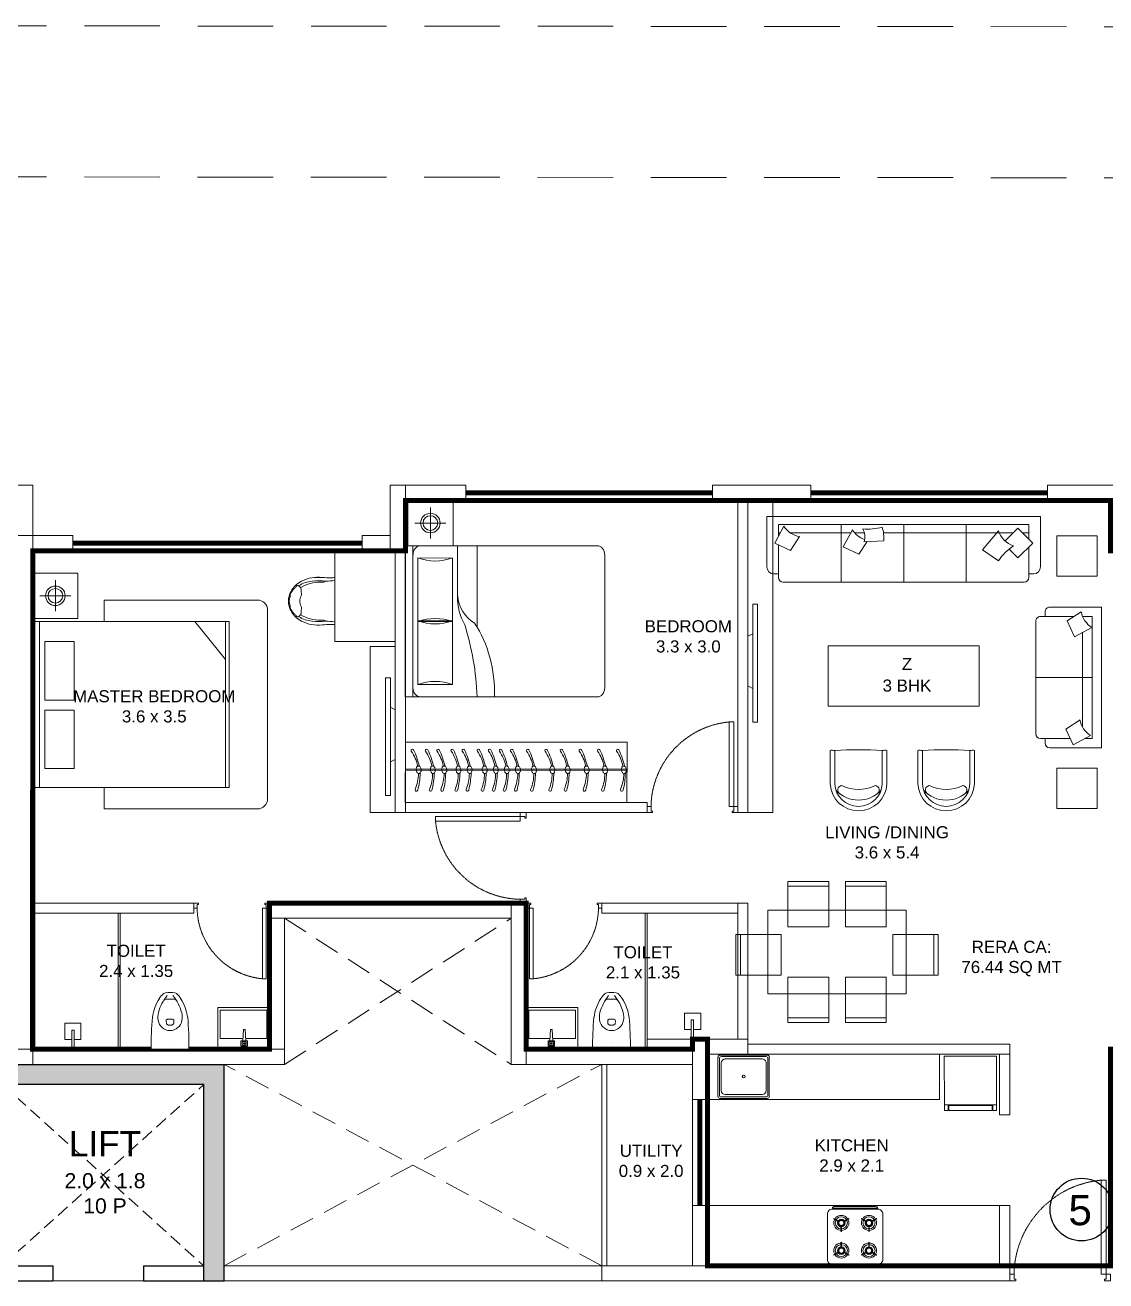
# Model space of a CAD drawing. Header units: inches. Extents: x 27644242 to 29761523, y -859349 to 216979.
# Drawn here: x 29074390 to 29085120, y -713043 to -700573 of the extents above; entities that cross this region are included whole.
import ezdxf

# ---------------------------------------------------------------- set-up
doc = ezdxf.new("R2010")
doc.units = ezdxf.units.IN
doc.header["$MEASUREMENT"] = 0
doc.set_wipeout_variables(frame=1)
for name, pattern in [('01-Xref Col Podium Lvl-1$0$HIDDEN', [0.375, 0.25, -0.125]), ('DASHED', [0.75, 0.5, -0.25]), ('DASHED2', [0.375, 0.25, -0.125]), ('HIDDEN', [0.375, 0.25, -0.125])]:
    doc.linetypes.add(name, pattern=pattern)
doc.layers.get('Defpoints').update_dxf_attribs({"color": 8})
for name, color, linetype, lineweight in [('AHC-A-COLUMN', 210, 'Continuous', 30), ('AHC-A-DUCT', 14, 'HIDDEN', 5), ('Columns', 1, 'Continuous', 25), ('DOOR', 4, 'Continuous', 0), ('ELEVATION', 40, 'Continuous', 13), ('FURN', 250, 'Continuous', 0), ('RVA Site Boundary', 17, 'Continuous', 15), ('WALL', 7, 'Continuous', 20), ('WINDOW', 162, 'Continuous', 13)]:
    doc.layers.add(name, color=color, linetype=linetype, lineweight=lineweight)
doc.layers.add('text', color=7, linetype='Continuous')
doc.styles.add('AMITS', font='arial.ttf')

# ---------------------------------------------------------------- blocks, each defined once
blk = doc.blocks.new('A$C4D4B4B8A')
at = {"layer": 'WALL', "ltscale": 500}
blk.add_lwpolyline([(9900, 7900), (9750, 7900), (9750, 2150), (9900, 2150)], close=True, dxfattribs=at)
blk = doc.blocks.new('FFFF')
at = {"layer": 'Columns', "ltscale": 500, "transparency": 33554610}
h = blk.add_hatch(color=256, dxfattribs=at)
h.dxf.hatch_style = 1
h.paths.add_polyline_path([(27448525, -46438), (27450525, -46438), (27450525, -48238), (27450525, -48388), (27450725, -48388), (27450725, -46238), (27446125, -46238), (27446125, -48388), (27446325, -48388), (27446325, -48238), (27446325, -46438), (27448325, -46438), (27448325, -48238), (27448325, -48388), (27448525, -48388), (27448525, -48238), (27448520, -48238), (27448525, -48232)])
at = {"color": 8, "ltscale": 500}
for p, q in [((27446325, -46438), (27448325, -48238)), ((27448325, -46438), (27446325, -48238)), ((27448520, -48238), (27450525, -46438)), ((27448525, -46438), (27450525, -48238))]:
    blk.add_line(p, q, dxfattribs=at)
at = {"layer": 'AHC-A-COLUMN', "ltscale": 500}
for p, q in [((27446125, -48388), (27446125, -46238)), ((27446125, -46238), (27450725, -46238)), ((27450725, -48388), (27450725, -46238)), ((27446325, -46438), (27448325, -46438)), ((27446325, -48388), (27446325, -46438)), ((27448325, -48388), (27448325, -46438)), ((27450525, -46438), (27448525, -46438)), ((27448525, -48388), (27448525, -46438)), ((27450525, -48388), (27450525, -46438)), ((27446325, -48238), (27446875, -48238)), ((27446875, -48238), (27446875, -48388)), ((27447775, -48238), (27447775, -48388)), ((27447775, -48238), (27448325, -48238)), ((27448520, -48238), (27449025, -48238)), ((27449025, -48238), (27449025, -48388)), ((27449925, -48238), (27449925, -48388)), ((27449925, -48238), (27450525, -48238)), ((27446125, -48388), (27446875, -48388)), ((27447775, -48388), (27449025, -48388)), ((27449925, -48388), (27450725, -48388))]:
    blk.add_line(p, q, dxfattribs=at)
at = {"layer": 'FURN', "ltscale": 500}
blk.add_line((27446875, -48388), (27449925, -48388), dxfattribs=at)
at = {"layer": 'text', "ltscale": 100, "char_height": 300, "width": 1823.98, "attachment_point": 1, "style": 'AMITS'}
for insert in [(27446404, -46901), (27448631, -46901)]:
    blk.add_mtext('\\pxqc;{\\H0.833333x;LIFT\\P\\H0.6x;2.0 x 1.8\\P10 P}', dxfattribs=dict(at, insert=insert))
blk = doc.blocks.new('A$C3D5F2F58')
at = {"color": 0, "linetype": 'ByBlock'}
blk.add_wipeout([(188, 0), (-188, 0), (-185, -125), (-183, -194), (-179, -263), (-176, -302), (-170, -349), (-151, -415), (-144, -433), (-131, -459), (-112, -495), (-106, -504), (-86, -530), (-72, -545), (-64, -553), (-56, -558), (-41, -562), (-23, -564), (3, -565), (30, -563), (47, -561), (56, -558), (74, -543), (101, -511), (135, -451), (158, -392), (171, -340), (179, -260), (185, -136), (187, -46)], dxfattribs=at)
for p, q in [((-188, 0), (188, 0)), ((0, -63), (0, -63)), ((-38, -282), (-36, -255)), ((-24, -298), (24, -298)), ((36, -255), (38, -282)), ((-43, -497), (43, -497))]:
    blk.add_line(p, q, dxfattribs=at)
at = {"color": 0, "linetype": 'ByBlock', "extrusion": (0, 0, -1)}
for centre, major_axis, ratio, start_param, end_param in [((3903, 5), (4088, 164), 0.940247, 3.100232, 3.182953), ((-3903, 5), (-4088, 164), 0.940247, 3.100232, 3.182953), ((0, -305), (84.4, 84.4), 1, 4.07333, 6.922251), ((-27, -256), (6.03, 6.03), 1, 4.01894, 4.852375), ((0, -292), (-38.2, 38.2), 1, 0.139988, 1.430816), ((27, -256), (6.03, 6.03), 1, -0.139979, 0.693472), ((276, -258), (321, 321), 1, 3.353441, 3.79389), ((87, -319), (147, 147), 1, 3.705861, 4.079165), ((326, -246), (-323, 323), 1, 4.816657, 5.23508), ((-24, -284), (10, 10), 1, 2.356198, 4.018929), ((24, -284), (-10, 10), 1, 2.264265, 3.926995), ((-326, -246), (-323, 323), 1, 2.618909, 3.037332), ((-276, -258), (-321, 321), 1, 2.489302, 2.929752), ((-87, -319), (-147, 147), 1, 2.204028, 2.577331), ((-43, -474), (16.1, 16.1), 1, 2.356198, 3.387836), ((43, -474), (16.1, 16.1), 1, 1.324559, 2.356198), ((119, -350), (193, 193), 1, 3.092098, 3.328462), ((-41, -527), (24.1, 24.1), 1, 2.528301, 3.092099), ((0, -292), (-193, 193), 1, 3.75489, 4.099099), ((41, -527), (24.1, 24.1), 1, 1.620298, 2.184095), ((-119, -350), (193, 193), 1, 1.383935, 1.620298)]:
    blk.add_ellipse(centre, major_axis=major_axis, ratio=ratio, start_param=start_param, end_param=end_param, dxfattribs=at)
blk = doc.blocks.new('A$C3E645E75')
at = {"extrusion": (0, 0, -1), "zscale": -0.9999999999999998, "rotation": 179.9999999999989}
blk.add_blockref('A$C3D5F2F58', (0, 0), dxfattribs=at)
blk = doc.blocks.new('A$C700F438C')
at = {"layer": 'FURN', "color": 8, "extrusion": (-6.65399e-08, 5.27913e-08, 1)}
for p, q in [((0.073, 1.5, 0), (1.83, 1.5, 0)), ((1.98, 1.5, 0), (1.53, 1.5, 0)), ((1.98, 1.5, 0), (1.53, 1.5, 0)), ((1.98, 1.5, 0), (1.53, 1.5, 0)), ((1.904, 1.5, 0), (1.904, 0, 0)), ((0, 0.091, 0), (0, 1.409, 0)), ((1.855, 1.378, 0), (1.512, 1.378, 0)), ((1.512, 1.378, 0), (1.512, 0.747, 0)), ((1.855, 0.747, 0), (1.855, 1.378, 0)), ((1.267, 0.799, 0), (1.267, 0, 0)), ((1.512, 0.122, 0), (1.512, 0.754, 0)), ((1.512, 0.754, 0), (1.855, 0.754, 0)), ((1.855, 0.754, 0), (1.855, 0.122, 0)), ((1.512, 0.747, 0), (1.855, 0.747, 0)), ((1.463, 0.503, 0), (1.463, 0, 0)), ((1.83, 0, 0), (0.074, 0, 0)), ((1.855, 0.122, 0), (1.512, 0.122, 0)), ((1.904, 0, 0), (1.98, 0, 0))]:
    blk.add_line(p, q, dxfattribs=at)
at = {"layer": 'FURN', "linetype": 'Continuous', "lineweight": 0, "extrusion": (-6.65399e-08, 5.27913e-08, 1)}
blk.add_line((1.83, 0, 0), (1.917, 0, 0), dxfattribs=at)
at = {"layer": 'FURN', "color": 8, "extrusion": (6.65399e-08, -5.27913e-08, -1)}
for centre, major_axis, ratio, start_param, end_param in [((0.073, 1.409, 0), (0, -0.0914, 0), 0.803207, 1.570796, 3.141593), ((1.959, 1.454, 0), (0, -1.077, 0), 0.803207, 0.880587, 1.613256), ((3.067, 1.603, 0), (0, -2.243, 0), 0.803207, 1.197175, 1.525138), ((1.83, 1.409, 0), (0, -0.0914, 0), 0.803207, 3.141593, 4.712389), ((1.683, 2.11, 0), (0, -0.762, 0), 0.803207, -0.283794, 0.283794), ((0.669, 0.085, 0), (-0.705, -0.615, 0), 0.604617, 2.952061, 3.536756), ((-0.032, 0.19, 0), (-1.467, -0.494, 0), 0.581007, 3.019706, 3.343381), ((1.684, 0.015, 0), (0, -0.762, 0), 0.803207, 2.857799, 3.425387), ((0.074, 0.091, 0), (0, -0.0914, 0), 0.803207, 0, 1.570796), ((1.83, 0.092, 0), (0, -0.0914, 0), 0.803207, -1.570796, 0)]:
    blk.add_ellipse(centre, major_axis=major_axis, ratio=ratio, start_param=start_param, end_param=end_param, dxfattribs=at)
at = {"layer": 'FURN', "color": 8, "extrusion": (-6.65399e-08, 5.27913e-08, 1)}
for centre, start_param, end_param in [((1.683, 1.485, 0), -0.283794, 0.283794), ((1.684, -0.61, 0), 2.857799, 3.425387)]:
    blk.add_ellipse(centre, major_axis=(0, -0.762, 0), ratio=0.803207, start_param=start_param, end_param=end_param, dxfattribs=at)
blk = doc.blocks.new('BEDROOM')
at = {"layer": 'FURN', "linetype": 'Continuous', "extrusion": (-5.00305e-08, -8.66553e-08, 1)}
for p, q in [((1066, 501, 0), (1066, 193, 0)), ((912, 347, 0), (1220, 347, 0))]:
    blk.add_line(p, q, dxfattribs=at)
at = {"layer": 'FURN', "ltscale": 500}
blk.add_line((1315, 122, 0), (1315, -1378, 0), dxfattribs=at)
at = {"layer": 'FURN', "ltscale": 0.05, "extrusion": (-5.00305e-08, -8.66553e-08, 1), "elevation": 0}
blk.add_lwpolyline([(1291, 122), (841, 122), (841, 572), (1291, 572)], close=True, dxfattribs=at)
at = {"layer": 'FURN', "linetype": 'Continuous', "extrusion": (-5.00305e-08, -8.66553e-08, 1)}
for radius in [97, 72.8]:
    blk.add_circle((1066, 347, 0), radius, dxfattribs=at)
at = {"layer": 'FURN', "extrusion": (-3.01072e-07, 1.30707e-07, 1), "xscale": -1000.000000000015, "yscale": 1000.000000000015, "zscale": 1000.000000000007, "rotation": 180.0236273616612}
blk.add_blockref('A$C700F438C', (-665, 121, 0), dxfattribs=at)
blk = doc.blocks.new('hob')
at = {"layer": 'FURN', "extrusion": (2e-16, 7.34249e-08, 1)}
for p, q in [((-747640, 890447), (-747613, 890399)), ((-747636, 890449), (-747608, 890402)), ((-747280, 890449), (-747308, 890402)), ((-747276, 890447), (-747303, 890399)), ((-747640, 890302), (-747613, 890350)), ((-747636, 890300), (-747608, 890347)), ((-747510, 890377), (-747566, 890377)), ((-747510, 890372), (-747566, 890372)), ((-747405, 890377), (-747350, 890377)), ((-747405, 890372), (-747350, 890372)), ((-747280, 890300), (-747308, 890347)), ((-747276, 890302), (-747303, 890350)), ((-747640, 890172), (-747613, 890124)), ((-747640, 890027), (-747613, 890075)), ((-747636, 890174), (-747608, 890127)), ((-747636, 890025), (-747608, 890072)), ((-747510, 890102), (-747566, 890102)), ((-747510, 890097), (-747566, 890097)), ((-747405, 890102), (-747350, 890102)), ((-747405, 890097), (-747350, 890097)), ((-747280, 890174), (-747308, 890127)), ((-747280, 890025), (-747308, 890072)), ((-747276, 890172), (-747303, 890124)), ((-747276, 890027), (-747303, 890075))]:
    blk.add_line(p, q, dxfattribs=at)
at = {"layer": 'FURN', "extrusion": (2e-16, 7.34249e-08, 1), "elevation": 0}
for points in [[(-747233, 889962), (-747683, 889962, -0.414214), (-747733, 890012), (-747733, 890462, -0.414214), (-747683, 890512), (-747233, 890512, -0.414214), (-747183, 890462), (-747183, 890012, -0.414214)], [(-747173, 890462, -0.414214), (-747158, 890447), (-747158, 890027, -0.414214), (-747173, 890012), (-747173, 890027)]]:
    blk.add_lwpolyline(points, format="xyb", close=True, dxfattribs=at)
at = {"layer": 'FURN', "extrusion": (2e-16, 7.34249e-08, 1), "const_width": 20, "elevation": 0}
for points in [[(-747625, 890375, 1), (-747565, 890375, 1)], [(-747290, 890375, 1), (-747350, 890375, 1)], [(-747625, 890100, -1), (-747565, 890100, -1)], [(-747290, 890100, 1), (-747350, 890100, 1)]]:
    blk.add_lwpolyline(points, format="xyb", close=True, dxfattribs=at)
at = {"layer": 'FURN', "extrusion": (2e-16, 7.34249e-08, 1)}
for centre, radius in [((-747595, 890375, 0), 75), ((-747595, 890375, 0), 60), ((-747320, 890375, 0), 75), ((-747320, 890375, 0), 60), ((-747595, 890375, 0), 37.5), ((-747320, 890375, 0), 37.5), ((-747595, 890100, 0), 75), ((-747595, 890100, 0), 60), ((-747595, 890100, 0), 37.5), ((-747320, 890100, 0), 75), ((-747320, 890100, 0), 60), ((-747320, 890100, 0), 37.5)]:
    blk.add_circle(centre, radius, dxfattribs=at)
for centre, start, end in [((-747595, 890375, 0), 118.3146, 121.6854), ((-747320, 890375, 0), 58.3146, 61.6854), ((-747320, 890375, 0), 58.3146, 61.6854), ((-747595, 890375, 0), 358.3146, 1.6854), ((-747320, 890375, 0), 178.3146, 181.6854), ((-747595, 890375, 0), 238.3146, 241.6854), ((-747320, 890375, 0), 298.3146, 301.6854), ((-747595, 890100, 0), 118.3146, 121.6854), ((-747595, 890100, 0), 358.3146, 1.6854), ((-747320, 890100, 0), 178.3146, 181.6854), ((-747320, 890100, 0), 58.3146, 61.6854), ((-747320, 890100, 0), 58.3146, 61.6854), ((-747595, 890100, 0), 238.3146, 241.6854), ((-747320, 890100, 0), 298.3146, 301.6854)]:
    blk.add_arc(centre, 85, start, end, dxfattribs=at)
blk = doc.blocks.new('DOOR_750')
at = {"layer": 'DOOR'}
for points in [[(-70, 50), (-32.5, 50), (-32.5, 750), (-70, 750)], [(-750, 50), (-717.5, 50), (-717.5, 12.5), (-705, 12.5), (-705, 0), (-750, 0)], [(0, 50), (-32.5, 50), (-32.5, 12.5), (-45, 12.5), (-45, 0), (0, 0)]]:
    blk.add_lwpolyline(points, close=True, dxfattribs=at)
at = {"layer": 'DOOR', "linetype": 'DASHED', "ltscale": 10}
blk.add_arc((-2.4, 38), 715.2, 95.4221, 179.04025, dxfattribs=at)
blk = doc.blocks.new('A$C3C731254-flat-1')
at = {"layer": 'FURN'}
for p, q in [((-77430, -2820), (-77431, -2802)), ((-77430, -2802), (-77318, -2797)), ((-77430, -2820), (-77318, -2825))]:
    blk.add_line(p, q, dxfattribs=at)
for points in [[(-77233, -3061), (-77648, -3061), (-77648, -2547), (-77233, -2547)], [(-77263, -2843), (-77263, -2778), (-77318, -2778), (-77318, -2843)], [(-77275, -2831), (-77275, -2791), (-77306, -2791), (-77306, -2831)], [(-77287, -2819), (-77287, -2803), (-77293, -2803), (-77293, -2819)]]:
    blk.add_lwpolyline(points, close=True, dxfattribs=at)
blk.add_lwpolyline([(-77339, -2824), (-77339, -3036), (-77623, -3036), (-77623, -2572), (-77339, -2572), (-77339, -2798)], dxfattribs=at)
blk = doc.blocks.new('A$C3A956F37-flat-1')
at = {"layer": 'FURN'}
blk.add_line((-168, 90), (0, 90), dxfattribs=at)
for points in [[(-97, 67), (-97, 0), (-259, 0), (-259, 161), (-97, 161), (-97, 90)], [(0, 67), (-191, 67), (-191, 90), (-168, 90)]]:
    blk.add_lwpolyline(points, dxfattribs=at)
blk = doc.blocks.new('KITCHEN')
at = {"layer": 'FURN'}
for p, q in [((-135610, 231799, 0), (-135610, 232190, 0)), ((-135120, 232209, 0), (-135591, 232209, 0)), ((-135134, 232195, 0), (-135577, 232195, 0)), ((-135100, 231799, 0), (-135100, 232190, 0)), ((-135596, 231813, 0), (-135596, 232176, 0)), ((-135578, 231857, 0), (-135578, 232132, 0)), ((-135172, 232171, 0), (-135539, 232171, 0)), ((-135133, 232132, 0), (-135133, 231857, 0)), ((-135115, 231813, 0), (-135115, 232176, 0)), ((-135172, 231818, 0), (-135539, 231818, 0)), ((-135120, 231779, 0), (-135591, 231779, 0)), ((-135134, 231794, 0), (-135577, 231794, 0))]:
    blk.add_line(p, q, dxfattribs=at)
blk.add_circle((-135356, 231997, 0), 14.6, dxfattribs=at)
for centre, radius, start, end in [((-135591, 232190, 0), 19.4, 89.9999, 179.9999), ((-135577, 232176, 0), 19.4, 89.9999, 179.9999), ((-135134, 232176, 0), 19.4, 359.9999, 89.9999), ((-135120, 232190, 0), 19.4, 359.9999, 89.9999), ((-135539, 232132, 0), 38.9, 89.9999, 179.9999), ((-135172, 232132, 0), 38.9, 359.9999, 89.9999), ((-135577, 231813, 0), 19.4, 180.0001, 270.0001), ((-135539, 231857, 0), 38.9, 179.9999, 269.9999), ((-135172, 231857, 0), 38.9, 269.9999, 359.9999), ((-135134, 231813, 0), 19.4, 270.0001, 0.0001), ((-135591, 231799, 0), 19.4, 180.0001, 270.0001), ((-135120, 231799, 0), 19.4, 270.0001, 0.0001)]:
    blk.add_arc(centre, radius, start, end, dxfattribs=at)
blk = doc.blocks.new('edddew234')
at = {"layer": 'FURN', "linetype": 'Continuous', "extrusion": (5.00305e-08, 8.66553e-08, 1)}
for p, q in [((1391, 2058, 0), (1391, 1750, 0)), ((1545, 1904, 0), (1237, 1904, 0))]:
    blk.add_line(p, q, dxfattribs=at)
at = {"layer": 'FURN', "ltscale": 0.05, "extrusion": (5.00305e-08, 8.66553e-08, 1)}
for p, q in [((1616, 1650, 0), (-334, 1650, 0)), ((-334, 1650, 0), (-334, 0, 0)), ((6, 1650, 0), (-299, 1271, 0)), ((-299, 1650, 0), (-299, 0, 0)), ((1547, 1650, 0), (1547, 0, 0)), ((1616, 1650, 0), (1616, 0, 0)), ((1616, 0, 0), (-334, 0, 0))]:
    blk.add_line(p, q, dxfattribs=at)
blk.add_lwpolyline([(1166, 1679), (1616, 1679), (1616, 2129), (1166, 2129)], close=True, dxfattribs=at)
at = {"layer": 'FURN', "linetype": 'Continuous', "extrusion": (5.00305e-08, 8.66553e-08, 1)}
for points in [[(1494, 1449), (1203, 1449), (1203, 869), (1494, 869)], [(1494, 190), (1203, 190), (1203, 769), (1494, 769)]]:
    blk.add_lwpolyline(points, close=True, dxfattribs=at)
for radius in [97, 72.8]:
    blk.add_circle((1391, 1904), radius, dxfattribs=at)
blk = doc.blocks.new('TVVVV')
at = {"layer": 'FURN', "ltscale": 1000, "elevation": 0}
blk.add_lwpolyline([(-130, 740), (-82, 740), (-82, -429), (-130, -429)], close=True, dxfattribs=at)
for points in [[(-130, 447), (-179, 422)], [(-130, -96), (-179, -71)]]:
    blk.add_lwpolyline(points, dxfattribs=at)
blk = doc.blocks.new('CHAIR3A')
at = {"linetype": 'ByBlock'}
blk.add_line((-52, -301), (-52, 301), dxfattribs=at)
for points in [[(-52, 301, -0.003941), (-52, 301, 0.024434), (-3, 299, 0.045583), (106, 303, -0.150789), (371, 255, -0.143435), (506, 126, -0.142303), (537, 0, -2.98005)], [(-52, 267, 0.057605), (62, 255, -0.038875), (238, 255, -0.121281), (406, 199, -1.697813)], [(-52, 267, 0.057605), (62, 255, -0.038875), (238, 255, -0.121281), (406, 199, -1.697813)], [(68, 254, 0.173618), (87, 244, 0.0594), (126, 241, -0.149572), (381, 173, 1.755029)], [(68, 254, 0.173618), (87, 244, 0.0594), (126, 241, -0.149572), (381, 173, 1.755029)], [(529, 0, 0.08954), (521, 43, -0.106296), (517, 70, 0.127969), (512, 95, 0.046207), (480, 147, 0.087077), (465, 161, -0.116175), (440, 187, 0.417123), (406, 196, 0.303615), (375, 132, -0.099252), (373, 96, 0.17219), (376, 68, -0.081748), (395, 0, 1.609398)], [(529, 0, 0.08954), (521, 43, -0.106296), (517, 70, 0.127969), (512, 95, 0.046207), (480, 147, 0.087077), (465, 161, -0.116175), (440, 187, 0.417123), (406, 196, 0.303615), (375, 132, -0.099252), (373, 96, 0.17219), (376, 68, -0.081748), (395, 0, 1.609398)], [(-52, -301, 0.003941), (-52, -300, -0.024434), (-3, -299, -0.045583), (106, -303, 0.150789), (371, -255, 0.143435), (506, -126, 0.142303), (537, 0, 2.98005)], [(529, 0, -0.08954), (521, -43, 0.106296), (517, -70, -0.127969), (512, -95, -0.046207), (480, -147, -0.087077), (465, -161, 0.116175), (440, -187, -0.417123), (406, -196, -0.303615), (375, -132, 0.099252), (373, -96, -0.17219), (376, -68, 0.081748), (395, 0, -1.609398)], [(529, 0, -0.08954), (521, -43, 0.106296), (517, -70, -0.127969), (512, -95, -0.046207), (480, -147, -0.087077), (465, -161, 0.116175), (440, -187, -0.417123), (406, -196, -0.303615), (375, -132, 0.099252), (373, -96, -0.17219), (376, -68, 0.081748), (395, 0, -1.609398)], [(-52, -267, -0.057605), (62, -255, 0.038875), (238, -255, 0.121281), (406, -199, 1.697813)], [(-52, -267, -0.057605), (62, -255, 0.038875), (238, -255, 0.121281), (406, -199, 1.697813)], [(68, -254, -0.173618), (87, -244, -0.0594), (126, -241, 0.149572), (381, -173, -1.755029)], [(68, -254, -0.173618), (87, -244, -0.0594), (126, -241, 0.149572), (381, -173, -1.755029)]]:
    blk.add_lwpolyline(points, format="xyb", dxfattribs=at)
blk = doc.blocks.new('09CH600A')
at = {"linetype": 'ByBlock'}
blk.add_wipeout([(-275, 0), (275, 0), (274, -35), (277, -145), (278, -240), (261, -323), (234, -387), (193, -448), (142, -494), (109, -515), (34, -539), (-15, -540), (-54, -535), (-102, -518), (-170, -471), (-211, -424), (-233, -388), (-250, -350), (-273, -270), (-279, -219), (-278, -158), (-273, -96), (-273, -53), (-274, -23), (-275, -1)], dxfattribs=at)
at = {"linetype": 'ByBlock', "xscale": 0.9151414309484192, "yscale": 0.9151414309484192, "zscale": 0.9151414309484192, "rotation": 270.0696394041314}
blk.add_blockref('CHAIR3A', (0, -48), dxfattribs=at)
blk = doc.blocks.new('rffffff')
at = {"layer": 'FURN'}
for p, q in [((146, 519, 0), (-2054, 519, 0)), ((-2054, 519, 0), (-2053, -81, 0)), ((146, 519, 0), (147, -81, 0)), ((146, 251, 0), (-2054, 250, 0)), ((146, 239, 0), (-2054, 238, 0)), ((147, -81, 0), (-2053, -81, 0))]:
    blk.add_line(p, q, dxfattribs=at)
at = {"layer": 'FURN', "extrusion": (9.36485e-09, 6.40542e-09, 1)}
for points in [[(-2028, 206, 0.144333), (-2019, 208, 0.107177), (-2009, 216, 0.077818), (-2003, 227, 0.065016), (-1999, 242, 0.065016), (-2000, 257, 0.077818), (-2004, 269, 0.107177), (-2011, 279, 0.144333), (-2020, 282, 0.144333), (-2029, 280, 0.107177), (-2038, 273, 0.077818), (-2044, 262, 0.065016), (-2048, 247, 0.065016), (-2047, 231, 0.077818), (-2044, 219, 0.107177), (-2036, 210, 0.144333)], [(-1840, 206, 0.144333), (-1831, 208, 0.107177), (-1821, 216, 0.077818), (-1815, 227, 0.065016), (-1811, 242, 0.065016), (-1812, 257, 0.077818), (-1816, 269, 0.107177), (-1823, 279, 0.144333), (-1832, 282, 0.144333), (-1841, 280, 0.107177), (-1850, 273, 0.077818), (-1856, 262, 0.065016), (-1860, 247, 0.065016), (-1859, 231, 0.077818), (-1856, 219, 0.107177), (-1848, 210, 0.144333)], [(-1657, 207, 0.144333), (-1648, 208, 0.107177), (-1639, 216, 0.077818), (-1633, 227, 0.065016), (-1629, 242, 0.065016), (-1630, 257, 0.077818), (-1633, 269, 0.107177), (-1641, 279, 0.144333), (-1649, 282, 0.144333), (-1658, 280, 0.107177), (-1668, 273, 0.077818), (-1674, 262, 0.065016), (-1678, 247, 0.065016), (-1677, 232, 0.077818), (-1673, 219, 0.107177), (-1666, 210, 0.144333)], [(-1469, 207, 0.144333), (-1460, 208, 0.107177), (-1451, 216, 0.077818), (-1444, 227, 0.065016), (-1441, 242, 0.065016), (-1441, 257, 0.077818), (-1445, 269, 0.107177), (-1453, 279, 0.144333), (-1461, 282, 0.144333), (-1470, 281, 0.107177), (-1480, 273, 0.077818), (-1486, 262, 0.065016), (-1489, 247, 0.065016), (-1489, 232, 0.077818), (-1485, 219, 0.107177), (-1477, 210, 0.144333)], [(-1317, 207, 0.144333), (-1308, 208, 0.107177), (-1298, 216, 0.077818), (-1292, 227, 0.065016), (-1289, 242, 0.065016), (-1289, 257, 0.077818), (-1293, 269, 0.107177), (-1301, 279, 0.144333), (-1309, 282, 0.144333), (-1318, 281, 0.107177), (-1327, 273, 0.077818), (-1334, 262, 0.065016), (-1337, 247, 0.065016), (-1337, 232, 0.077818), (-1333, 219, 0.107177), (-1325, 210, 0.144333)], [(-1135, 207, 0.144333), (-1126, 208, 0.107177), (-1116, 216, 0.077818), (-1110, 227, 0.065016), (-1106, 242, 0.065016), (-1107, 257, 0.077818), (-1111, 270, 0.107177), (-1118, 279, 0.144333), (-1127, 282, 0.144333), (-1136, 281, 0.107177), (-1145, 273, 0.077818), (-1151, 262, 0.065016), (-1155, 247, 0.065016), (-1154, 232, 0.077818), (-1151, 220, 0.107177), (-1143, 210, 0.144333)], [(-975, 207, 0.144333), (-966, 208, 0.107177), (-957, 216, 0.077818), (-951, 227, 0.065016), (-947, 242, 0.065016), (-947, 257, 0.077818), (-951, 270, 0.107177), (-959, 279, 0.144333), (-967, 282, 0.144333), (-976, 281, 0.107177), (-986, 273, 0.077818), (-992, 262, 0.065016), (-996, 247, 0.065016), (-995, 232, 0.077818), (-991, 220, 0.107177), (-984, 210, 0.144333)], [(-865, 207, 0.144333), (-856, 209, 0.107177), (-846, 216, 0.077818), (-840, 227, 0.065016), (-836, 242, 0.065016), (-837, 257, 0.077818), (-841, 270, 0.107177), (-848, 279, 0.144333), (-857, 283, 0.144333), (-866, 281, 0.107177), (-875, 273, 0.077818), (-881, 262, 0.065016), (-885, 247, 0.065016), (-885, 232, 0.077818), (-881, 220, 0.107177), (-873, 210, 0.144333)], [(-756, 207, 0.144333), (-747, 209, 0.107177), (-738, 216, 0.077818), (-731, 227, 0.065016), (-728, 242, 0.065016), (-728, 258, 0.077818), (-732, 270, 0.107177), (-740, 279, 0.144333), (-748, 283, 0.144333), (-757, 281, 0.107177), (-766, 273, 0.077818), (-773, 262, 0.065016), (-776, 247, 0.065016), (-776, 232, 0.077818), (-772, 220, 0.107177), (-764, 210, 0.144333)], [(-645, 207, 0.144333), (-636, 209, 0.107177), (-627, 216, 0.077818), (-621, 227, 0.065016), (-617, 242, 0.065016), (-617, 258, 0.077818), (-621, 270, 0.107177), (-629, 279, 0.144333), (-637, 283, 0.144333), (-646, 281, 0.107177), (-656, 273, 0.077818), (-662, 262, 0.065016), (-666, 247, 0.065016), (-665, 232, 0.077818), (-661, 220, 0.107177), (-654, 210, 0.144333)], [(-495, 207, 0.144333), (-486, 209, 0.107177), (-477, 216, 0.077818), (-471, 227, 0.065016), (-467, 242, 0.065016), (-468, 258, 0.077818), (-471, 270, 0.107177), (-479, 279, 0.144333), (-488, 283, 0.144333), (-496, 281, 0.107177), (-506, 273, 0.077818), (-512, 262, 0.065016), (-516, 247, 0.065016), (-515, 232, 0.077818), (-511, 220, 0.107177), (-504, 210, 0.144333)], [(-385, 207, 0.144333), (-376, 209, 0.107177), (-366, 216, 0.077818), (-360, 227, 0.065016), (-357, 242, 0.065016), (-357, 258, 0.077818), (-361, 270, 0.107177), (-369, 279, 0.144333), (-377, 283, 0.144333), (-386, 281, 0.107177), (-395, 273, 0.077818), (-402, 262, 0.065016), (-405, 247, 0.065016), (-405, 232, 0.077818), (-401, 220, 0.107177), (-393, 210, 0.144333)], [(-244, 207, 0.144333), (-235, 209, 0.107177), (-226, 216, 0.077818), (-219, 227, 0.065016), (-216, 242, 0.065016), (-216, 258, 0.077818), (-220, 270, 0.107177), (-228, 279, 0.144333), (-236, 283, 0.144333), (-245, 281, 0.107177), (-254, 273, 0.077818), (-261, 262, 0.065016), (-264, 247, 0.065016), (-264, 232, 0.077818), (-260, 220, 0.107177), (-252, 210, 0.144333)], [(-130, 207, 0.144333), (-121, 209, 0.107177), (-112, 216, 0.077818), (-106, 227, 0.065016), (-102, 242, 0.065016), (-102, 258, 0.077818), (-106, 270, 0.107177), (-114, 279, 0.144333), (-122, 283, 0.144333), (-131, 281, 0.107177), (-141, 273, 0.077818), (-147, 262, 0.065016), (-151, 247, 0.065016), (-150, 232, 0.077818), (-146, 220, 0.107177), (-139, 210, 0.144333)], [(11, 207, 0.144333), (20, 209, 0.107177), (29, 216, 0.077818), (35, 227, 0.065016), (39, 242, 0.065016), (38, 258, 0.077818), (35, 270, 0.107177), (27, 279, 0.144333), (18, 283, 0.144333), (10, 281, 0.107177), (0, 273, 0.077818), (-6, 262, 0.065016), (-10, 247, 0.065016), (-9, 232, 0.077818), (-5, 220, 0.107177), (2, 210, 0.144333)]]:
    blk.add_lwpolyline(points, format="xyb", close=True, dxfattribs=at)
for points in [[(-2038, 211, 0.057952), (-2015, 41, 1.08017), (-1990, 49, -0.102886), (-2022, 207, -0.821198)], [(-1850, 212, 0.057952), (-1827, 41, 1.08017), (-1802, 49, -0.102886), (-1834, 207, -0.821198)], [(-1668, 212, 0.057952), (-1644, 41, 1.08017), (-1619, 50, -0.102886), (-1651, 207, -0.821198)], [(-1479, 212, 0.057952), (-1456, 41, 1.08017), (-1431, 50, -0.102886), (-1463, 207, -0.821198)], [(-1327, 212, 0.057952), (-1304, 41, 1.08017), (-1279, 50, -0.102886), (-1311, 207, -0.821198)], [(-1145, 212, 0.057952), (-1122, 41, 1.08017), (-1097, 50, -0.102886), (-1129, 207, -0.821198)], [(-985, 212, 0.057952), (-962, 41, 1.08017), (-937, 50, -0.102886), (-969, 207, -0.821198)], [(-875, 212, 0.057952), (-852, 41, 1.08017), (-827, 50, -0.102886), (-859, 207, -0.821198)], [(-766, 212, 0.057952), (-743, 41, 1.08017), (-718, 50, -0.102886), (-750, 207, -0.821198)], [(-656, 212, 0.057952), (-632, 41, 1.08017), (-607, 50, -0.102886), (-639, 207, -0.821198)], [(-506, 212, 0.057952), (-482, 41, 1.08017), (-457, 50, -0.102886), (-489, 207, -0.821198)], [(-395, 212, 0.057952), (-372, 41, 1.08017), (-347, 50, -0.102886), (-379, 207, -0.821198)], [(-254, 212, 0.057952), (-231, 41, 1.08017), (-206, 50, -0.102886), (-238, 207, -0.821198)], [(-141, 212, 0.057952), (-117, 41, 1.08017), (-92, 50, -0.102886), (-124, 207, -0.821198)], [(0, 212, 0.057952), (24, 41, 1.08017), (49, 50, -0.102886), (17, 207, -0.821198)]]:
    blk.add_lwpolyline(points, format="xyb", dxfattribs=at)
for centre, radius, start, end in [((-1304, 113, 0), 745, 153.8497, 167.1166), ((-1627, 202, 0), 395, 145.0214, 168.5184), ((-1962, 436, 0), 13.2, 325.0212, 153.8495), ((-1116, 113, 0), 745, 153.8497, 167.1166), ((-1439, 202, 0), 395, 145.0214, 168.5184), ((-1774, 436, 0), 13.2, 325.0212, 153.8495), ((-934, 113, 0), 745, 153.8497, 167.1166), ((-1257, 202, 0), 395, 145.0214, 168.5184), ((-1591, 436, 0), 13.2, 325.0212, 153.8495), ((-746, 113, 0), 745, 153.8497, 167.1166), ((-1069, 202, 0), 395, 145.0214, 168.5184), ((-1403, 436, 0), 13.2, 325.0212, 153.8495), ((-594, 113, 0), 745, 153.8497, 167.1166), ((-917, 202, 0), 395, 145.0214, 168.5184), ((-1251, 436, 0), 13.2, 325.0212, 153.8495), ((-411, 113, 0), 745, 153.8497, 167.1166), ((-734, 202, 0), 395, 145.0214, 168.5184), ((-1069, 436, 0), 13.2, 325.0212, 153.8495), ((-252, 113, 0), 745, 153.8497, 167.1166), ((-575, 202, 0), 395, 145.0214, 168.5184), ((-909, 436, 0), 13.2, 325.0212, 153.8495), ((-141, 113, 0), 745, 153.8497, 167.1166), ((-464, 202, 0), 395, 145.0214, 168.5184), ((-799, 436, 0), 13.2, 325.0212, 153.8495), ((-33, 113, 0), 745, 153.8497, 167.1166), ((-356, 202, 0), 395, 145.0214, 168.5184), ((-690, 436, 0), 13.2, 325.0212, 153.8495), ((78, 113, 0), 745, 153.8497, 167.1166), ((-245, 202, 0), 395, 145.0214, 168.5184), ((-579, 436, 0), 13.2, 325.0212, 153.8495), ((228, 113, 0), 745, 153.8497, 167.1166), ((-95, 202, 0), 395, 145.0214, 168.5184), ((-429, 436, 0), 13.2, 325.0212, 153.8495), ((338, 113, 0), 745, 153.8497, 167.1166), ((15, 202, 0), 395, 145.0214, 168.5184), ((-319, 436, 0), 13.2, 325.0212, 153.8495), ((479, 113, 0), 745, 153.8497, 167.1166), ((156, 202, 0), 395, 145.0214, 168.5184), ((-178, 436, 0), 13.2, 325.0212, 153.8495), ((593, 113, 0), 745, 153.8497, 167.1166), ((270, 202, 0), 395, 145.0214, 168.5184), ((-64, 436, 0), 13.2, 325.0212, 153.8495), ((734, 113, 0), 745, 153.8497, 167.1166), ((411, 202, 0), 395, 145.0214, 168.5184), ((77, 436, 0), 13.2, 325.0212, 153.8495)]:
    blk.add_arc(centre, radius, start, end, dxfattribs=at)
blk = doc.blocks.new('FRDG')
at = {"layer": 'FURN', "color": 8, "lineweight": 0, "extrusion": (3.3432e-08, -6.87431e-09, 1), "elevation": 0}
for points in [[(9345.998, -728.492), (9346.508, -728.492), (9346.508, -727.946), (9345.998, -727.946)], [(9346.508, -727.946), (9346.566, -727.946), (9346.566, -727.986), (9346.508, -727.986)], [(9346.514, -727.992), (9346.566, -727.992), (9346.566, -728.444), (9346.514, -728.444)], [(9346.508, -728.452), (9346.566, -728.452), (9346.566, -728.492), (9346.508, -728.492)]]:
    blk.add_lwpolyline(points, close=True, dxfattribs=at)
blk = doc.blocks.new('DINING TBALE')
at = {"layer": 'FURN'}
for p, q in [((552, 1665, 0), (552, 1710, 0)), ((552, 1710, 0), (957, 1710, 0)), ((552, 1665, 0), (552, 1710, 0)), ((957, 1665, 0), (552, 1665, 0)), ((552, 1665, 0), (552, 1260, 0)), ((957, 1665, 0), (552, 1665, 0)), ((957, 1710, 0), (957, 1665, 0)), ((957, 1260, 0), (957, 1665, 0)), ((1123, 1710, 0), (1123, 1665, 0)), ((1528, 1710, 0), (1123, 1710, 0)), ((1123, 1260, 0), (1123, 1665, 0)), ((1123, 1665, 0), (1528, 1665, 0)), ((1123, 1665, 0), (1528, 1665, 0)), ((1528, 1665, 0), (1528, 1710, 0)), ((1528, 1665, 0), (1528, 1710, 0)), ((1528, 1665, 0), (1528, 1260, 0)), ((1726, 1426, 0), (354, 1426, 0)), ((354, 1426, 0), (354, 594, 0)), ((1726, 1426, 0), (1726, 594, 0)), ((552, 1260, 0), (957, 1260, 0)), ((1528, 1260, 0), (1123, 1260, 0)), ((35, 1184, 0), (80, 1184, 0)), ((35, 779, 0), (35, 1184, 0)), ((485, 1184, 0), (80, 1184, 0)), ((80, 1184, 0), (80, 779, 0)), ((80, 1184, 0), (80, 779, 0)), ((485, 779, 0), (485, 1184, 0)), ((1595, 1184, 0), (2000, 1184, 0)), ((1595, 779, 0), (1595, 1184, 0)), ((2045, 1184, 0), (2000, 1184, 0)), ((2000, 1184, 0), (2000, 779, 0)), ((2000, 1184, 0), (2000, 779, 0)), ((2045, 779, 0), (2045, 1184, 0)), ((80, 779, 0), (35, 779, 0)), ((80, 779, 0), (35, 779, 0)), ((80, 779, 0), (485, 779, 0)), ((552, 761, 0), (957, 761, 0)), ((552, 761, 0), (552, 356, 0)), ((957, 761, 0), (957, 356, 0)), ((1123, 761, 0), (1123, 356, 0)), ((1528, 761, 0), (1123, 761, 0)), ((1528, 761, 0), (1528, 356, 0)), ((2000, 779, 0), (1595, 779, 0)), ((2000, 779, 0), (2045, 779, 0)), ((2000, 779, 0), (2045, 779, 0)), ((354, 594, 0), (1726, 594, 0)), ((552, 356, 0), (552, 311, 0)), ((552, 356, 0), (552, 311, 0)), ((957, 356, 0), (552, 356, 0)), ((957, 356, 0), (552, 356, 0)), ((552, 311, 0), (957, 311, 0)), ((957, 311, 0), (957, 356, 0)), ((1123, 311, 0), (1123, 356, 0)), ((1123, 356, 0), (1528, 356, 0)), ((1123, 356, 0), (1528, 356, 0)), ((1528, 311, 0), (1123, 311, 0)), ((1528, 356, 0), (1528, 311, 0)), ((1528, 356, 0), (1528, 311, 0))]:
    blk.add_line(p, q, dxfattribs=at)
blk = doc.blocks.new('cha-1')
at = {"color": 0, "linetype": 'ByBlock'}
for points in [[(375, 10), (375, 453, 0.950858), (-375, 453), (-375, 10)], [(315, 11), (315, 452, 0.946504), (-315, 452), (-315, 11)]]:
    blk.add_lwpolyline(points, format="xyb", dxfattribs=at)
for centre, radius, start, end in [((0, 263), 405, 42.4573, 137.5427), ((-217, 533), 58.2, 126.2045, 258.1486), ((0, 17), 508, 65.1508, 114.8492), ((217, 533), 58.2, 281.8514, 53.7955), ((-224, 501), 25, 258.1486, 294.8492), ((224, 501), 25, 245.1508, 281.8514), ((-347, 125), 118, 256.2867, 285.6904), ((0, 4466), 4466, 265.9551, 274.0449), ((347, 125), 118, 254.3096, 283.7133)]:
    blk.add_arc(centre, radius, start, end, dxfattribs=at)
blk = doc.blocks.new('sofa-12')
at = {"color": 0, "linetype": 'ByBlock'}
for p, q in [((0.175, 0.7), (2.742, 0.7)), ((0.792, 0.7), (0.792, 0.087)), ((1.458, 0.7), (1.458, 0.087)), ((2.125, 0.7), (2.125, 0.087)), ((0, 0), (0, 0.537)), ((0.075, 0.612), (0.125, 0.612)), ((0.125, 0.612), (0.125, 0.65)), ((0.125, 0.612), (0.125, 0.327)), ((2.792, 0.65), (2.792, 0.612)), ((2.792, 0.612), (2.842, 0.612)), ((2.792, 0.306), (2.792, 0.612)), ((2.917, 0.537), (2.917, 0)), ((0.241, 0.442), (0.081, 0.283)), ((0.335, 0.347), (0.241, 0.442)), ((0.618, 0.356), (0.447, 0.473)), ((1.849, 0.268), (1.937, 0.402)), ((1.937, 0.402), (2.105, 0.325)), ((0.081, 0.283), (0.241, 0.124)), ((0.447, 0.154), (0.618, 0.356)), ((1.671, 0.261), (1.882, 0.27)), ((2.105, 0.325), (2.006, 0.141)), ((2.568, 0.214), (2.667, 0.364)), ((2.667, 0.364), (2.834, 0.286)), ((2.834, 0.286), (2.736, 0.102)), ((0.125, 0.24), (0.125, 0.087)), ((0.19, 0.175), (0.125, 0.175)), ((0.241, 0.124), (0.378, 0.261)), ((1.674, 0.175), (0.291, 0.175)), ((1.98, 0.175), (1.877, 0.175)), ((2.665, 0.175), (2.024, 0.175)), ((2.792, 0.175), (2.775, 0.175)), ((2.792, 0.087), (2.792, 0.206)), ((2.917, 0), (0, 0)), ((0.125, 0.087), (2.792, 0.087))]:
    blk.add_line(p, q, dxfattribs=at)
for centre, radius, start, end in [((0.175, 0.65), 0.05, 90, 180), ((2.742, 0.65), 0.05, 0, 90), ((0.075, 0.537), 0.075, 90, 180), ((2.842, 0.537), 0.075, 0, 90), ((0.025, 0.736), 0.497, 301.9301, 328.0699), ((0.211, 0.077), 0.248, 18.0785, 71.9215), ((2.038, 0.215), 0.166, 160.8325, 209.9235), ((2.044, 0.231), 0.374, 175.4155, 198.0697), ((1.845, -0.512), 0.646, 85.599, 104.0402), ((1.796, 0.008), 0.249, 32.3301, 71.5057), ((2.526, -0.031), 0.249, 32.3301, 80.157)]:
    blk.add_arc(centre, radius, start, end, dxfattribs=at)
blk = doc.blocks.new('sofa-14')
at = {"color": 0, "linetype": 'ByBlock'}
for p, q in [((1.35, 0.7), (0.15, 0.7)), ((0.75, 0.1), (0.75, 0.7)), ((0, 0.55), (0, 0)), ((0.1, 0.6), (0.05, 0.6)), ((0.1, 0.65), (0.1, 0.292)), ((1.4, 0.332), (1.4, 0.65)), ((1.45, 0.6), (1.4, 0.6)), ((1.5, 0), (1.5, 0.55)), ((0.049, 0.214), (0.147, 0.364)), ((0.147, 0.364), (0.315, 0.286)), ((0.315, 0.286), (0.216, 0.102)), ((1.201, 0.228), (1.3, 0.378)), ((1.3, 0.378), (1.468, 0.301)), ((1.468, 0.301), (1.369, 0.116)), ((0.1, 0.199), (0.1, 0.1)), ((0.268, 0.2), (1.28, 0.2)), ((1.4, 0.1), (1.4, 0.174)), ((0, 0), (1.5, 0)), ((0.1, 0.1), (1.4, 0.1))]:
    blk.add_line(p, q, dxfattribs=at)
for centre, radius, start, end in [((0.15, 0.65), 0.05, 90, 180), ((1.35, 0.65), 0.05, 360, 90), ((0.05, 0.55), 0.05, 90, 180), ((1.45, 0.55), 0.05, 0, 90), ((0.006, -0.031), 0.249, 32.3301, 80.157), ((1.159, -0.017), 0.249, 32.3301, 80.157)]:
    blk.add_arc(centre, radius, start, end, dxfattribs=at)

msp = doc.modelspace()

# ---------------------------------------------------------------- linework, layer by layer
at = {"layer": 'AHC-A-DUCT', "linetype": 'DASHED2', "ltscale": 1000}
for p, q in [((29076965.3, -709442.7), (29079215.1, -710892.7)), ((29076965.3, -710892.7), (29079215.1, -709442.7)), ((29076365.1, -712892.7), (29080114.9, -710892.7)), ((29080114.9, -712892.7), (29076365.1, -710892.7))]:
    msp.add_line(p, q, dxfattribs=at)
at = {"layer": 'ELEVATION', "ltscale": 500}
for p, q in [((29081014.9, -710642.7), (29080564.9, -710642.7)), ((29080114.9, -710892.7), (29080114.9, -712892.7))]:
    msp.add_line(p, q, dxfattribs=at)
msp.add_lwpolyline([(29081014.9, -710892.7), (29081014.9, -710892.7), (29080164.9, -710892.7), (29080164.9, -712892.7), (29081014.9, -712892.7), (29081014.9, -710892.7)], dxfattribs=at)
at = {"layer": 'FURN', "ltscale": 500}
for p, q in [((29075315.3, -709392.8, 0), (29075315.3, -710742.9, 0)), ((29075335.3, -709392.8, 0), (29075335.3, -710742.9, 0)), ((29080544.9, -709392.7), (29080544.9, -710742.8)), ((29080564.9, -709392.7), (29080564.9, -710742.8)), ((29083469.1, -711242.7), (29083469.1, -710792.8)), ((29083469.1, -711242.7), (29081164.9, -711242.7)), ((29084065.1, -712292.7), (29081164.9, -712292.7))]:
    msp.add_line(p, q, dxfattribs=at)
for points in [[(29081565.1, -705292.7), (29081815.1, -705292.7), (29081815.1, -708392.7), (29081565.1, -708392.7)], [(29077464.2, -706693.3), (29078065.1, -706693.3), (29078065.1, -705792.9), (29077464.2, -705792.9)], [(29078065.1, -706743.3), (29077815.1, -706743.3), (29077815.1, -708392.7), (29078065.1, -708392.7)]]:
    msp.add_lwpolyline(points, close=True, dxfattribs=at)
at = {"layer": 'FURN', "ltscale": 500, "elevation": 0}
for points in [[(29085034.8, -705645.9), (29085034.8, -706045.9), (29084634.8, -706045.9), (29084634.8, -705645.9)], [(29085034.8, -707953.2), (29085034.8, -708353.2), (29084634.8, -708353.2), (29084634.8, -707953.2)]]:
    msp.add_lwpolyline(points, close=True, dxfattribs=at)
at = {"layer": 'FURN', "ltscale": 1000, "elevation": 0}
msp.add_lwpolyline([(29075174.8, -706494), (29075174.8, -706282), (29076696.8, -706282, -0.4142136), (29076796.8, -706382), (29076796.8, -708255.8, -0.4142136), (29076696.8, -708355.8), (29075174.8, -708355.8), (29075174.8, -708144)], format="xyb", dxfattribs=at)
at = {"layer": 'FURN', "ltscale": 1000}
msp.add_lwpolyline([(29082363, -707337.2), (29082363, -706737.2), (29083863, -706737.2), (29083863, -707337.2)], close=True, dxfattribs=at)
at = {"layer": 'RVA Site Boundary', "color": 252, "linetype": '01-Xref Col Podium Lvl-1$0$HIDDEN', "ltscale": 3000}
for points in [[(29057289.9, -700573.5), (29071603.8, -700578.8), (29095855, -700597.7), (29115993.3, -700681.9), (29117599.6, -707030.1), (29117676.2, -707356.7)], [(29057291.8, -702073.5), (29071602.9, -702078.8), (29095851.3, -702097.7), (29114824.3, -702177), (29116142.2, -707385.5), (29116215.9, -707699.5)]]:
    msp.add_lwpolyline(points, dxfattribs=at)
at = {"layer": 'text', "color": 1, "ltscale": 500}
msp.add_circle((29084878.4, -712334.5), 311.4, dxfattribs=at)
at = {"layer": 'WALL', "color": 7, "ltscale": 500}
msp.add_line((29074865.1, -705642.6), (29074865.1, -705792.6), dxfattribs=at)
at = {"layer": 'WALL', "ltscale": 500}
for p, q in [((29078065.1, -708392.7), (29078065.1, -705793)), ((29078165.1, -705793), (29078165.1, -708392.7)), ((29078165.1, -708392.7), (29078065.1, -708392.7)), ((29076815.3, -710742.7), (29076815.3, -709292.7, 0)), ((29079364.9, -709292.7), (29079264.9, -709292.7)), ((29076965.3, -710742.7), (29076965.3, -709442.7)), ((29081164.9, -711242.7), (29081014.9, -711242.7)), ((29084065.1, -711392.7), (29084165.1, -711392.7)), ((29081014.9, -712292.7), (29081014.9, -712892.7)), ((29081164.9, -712292.7), (29081014.9, -712292.7)), ((29081164.9, -712292.7), (29081164.9, -712892.7)), ((29084065.1, -712292.7), (29084165.1, -712292.7))]:
    msp.add_line(p, q, dxfattribs=at)
at = {"layer": 'WALL', "color": 7, "ltscale": 500}
for points in [[(29078015.1, -705142.4), (29078165.1, -705142.4), (29078165.1, -705793), (29078015.1, -705793)], [(29078765.1, -705142.4), (29078765.1, -705292.4), (29078165.1, -705292.4), (29078165.1, -705142.4)], [(29082190.1, -705142.7), (29082190.1, -705292.7), (29081215.1, -705292.7), (29081215.1, -705142.7)], [(29085315.1, -705142.7), (29085315, -705292.7), (29084540.1, -705292.7), (29084540.1, -705142.7)], [(29084165.1, -710692.7), (29084165.1, -710792.7), (29081565.1, -710792.7), (29081565.1, -710692.7)]]:
    msp.add_lwpolyline(points, close=True, dxfattribs=at)
at = {"layer": 'WALL', "ltscale": 500}
for points in [[(29081565.1, -708392.7), (29081465.1, -708392.7), (29081465.1, -705292.8), (29081565.1, -705292.8)], [(29080565.1, -708292.7), (29080565.1, -708392.7), (29078165.1, -708392.7), (29078165.1, -708292.7)], [(29079215.1, -709292.7), (29079215.1, -709442.7), (29076815.3, -709442.7), (29076815.3, -709292.7)], [(29079365.1, -710892.7), (29079215.1, -710892.7), (29079215.1, -709292.7), (29079365.1, -709292.7)], [(29080114.9, -709292.7), (29080114.9, -709392.7), (29081465.1, -709392.7), (29081465.1, -709292.7)], [(29081565.1, -710642.7), (29081465.1, -710642.7), (29081465.1, -709292.7), (29081565.1, -709292.7)], [(29081164.9, -711242.7), (29081014.9, -711242.7), (29081014.9, -710642.7), (29081164.9, -710642.7)], [(29081565.1, -710642.7), (29081164.9, -710642.7), (29081164.9, -710792.7), (29081565.1, -710792.7)], [(29076365.1, -713042.7), (29080114.9, -713042.7), (29080114.9, -712892.7), (29076365.1, -712892.7)], [(29084165.1, -713042.7), (29080114.9, -713042.7), (29080114.9, -712892.7), (29084165.1, -712892.7)]]:
    msp.add_lwpolyline(points, close=True, dxfattribs=at)
at = {"layer": 'WALL', "color": 7, "ltscale": 500}
msp.add_lwpolyline([(29077736.7, -705642.9), (29078015.1, -705642.9), (29078015.1, -705792.9), (29077736.7, -705792.9), (29077736.7, -705642.9)], dxfattribs=at)
at = {"layer": 'WALL', "ltscale": 500}
for points in [[(29084065.1, -711392.7), (29084065.1, -710792.7), (29084165.1, -710792.7), (29084165.1, -711392.7)], [(29084165.1, -712292.7), (29084165.1, -712892.7), (29084065.1, -712892.7), (29084065.1, -712292.7)]]:
    msp.add_lwpolyline(points, dxfattribs=at)
at = {"layer": 'WINDOW', "ltscale": 500, "const_width": 50}
for points in [[(29078765.1, -705217.4), (29081215.1, -705217.4)], [(29082190.1, -705217.7), (29084540.1, -705217.7)], [(29074865.1, -705717.6), (29077736.7, -705717.9)], [(29081089.9, -712292.7), (29081089.9, -711242.7)]]:
    msp.add_lwpolyline(points, dxfattribs=at)

# ---------------------------------------------------------------- block references
at = {"xscale": -1, "rotation": 90.00000000000875}
for name, p in [('A$C3C731254-flat-1', (29073754.7, -787976, 0)), ('A$C3A956F37-flat-1', (29074943.9, -710742.7))]:
    msp.add_blockref(name, p, dxfattribs=at)
for name, p, rotation in [('A$C3C731254-flat-1', (29082425.5, -787976), 269.9999999999912), ('A$C3A956F37-flat-1', (29080936.2, -710642.7), 269.9999999999913)]:
    msp.add_blockref(name, p, dxfattribs=dict(rotation=rotation))
at = {"layer": 'DOOR'}
for p, xscale, yscale, zscale in [((29081465.1, -708392.7), 1.200000000020023, 1.200000000020023, 1.200000000020023), ((29085165.1, -713042.7), 1.333333977559269, 1.333333977559269, 1.333333977559269)]:
    msp.add_blockref('DOOR_750', p, dxfattribs=dict(at, xscale=xscale, yscale=yscale, zscale=zscale))
at = {"layer": 'DOOR', "xscale": 1.200000000020023, "yscale": 1.200000000020023, "zscale": 1.200000000020023, "rotation": 90.00000000000037}
msp.add_blockref('DOOR_750', (29079364.9, -708392.7), dxfattribs=at)
at = {"layer": 'DOOR', "xscale": -1, "rotation": 180}
msp.add_blockref('DOOR_750', (29076815.3, -709292.7, 0), dxfattribs=at)
at = {"layer": 'DOOR', "rotation": 180}
msp.add_blockref('DOOR_750', (29079364.9, -709292.7), dxfattribs=at)
at = {"layer": 'FURN', "ltscale": 500, "xscale": -1}
for name, p in [('BEDROOM', (29079479.8, -705864.5, 0)), ('rffffff', (29078311.7, -708212.1, 0))]:
    msp.add_blockref(name, p, dxfattribs=at)
at = {"layer": 'FURN', "ltscale": 1000, "yscale": 931.2742623500526, "zscale": 931.2742623500526}
for name, p, xscale, rotation in [('sofa-12', (29084471.1, -705452.7), 931.2742623500526, 180), ('sofa-14', (29085075.7, -706353.1), -931.2742623500526, 89.99999999999994)]:
    msp.add_blockref(name, p, dxfattribs=dict(at, xscale=xscale, rotation=rotation))
at = {"layer": 'FURN', "ltscale": 1000}
for name, p in [('TVVVV', (29081743.7, -707064.5, 0)), ('DINING TBALE', (29081411.4, -710787, -0.3))]:
    msp.add_blockref(name, p, dxfattribs=at)
at = {"layer": 'FURN', "ltscale": 1000, "xscale": -1}
msp.add_blockref('TVVVV', (29077886.4, -707794.2, 0), dxfattribs=at)
at = {"layer": 'FURN', "xscale": -1}
for name, p, rotation in [('A$C3E645E75', (29080212.1, -710742.7), 0.0002197302560935686), ('hob', (28192393.3, 34853.1, 0), 269.9999999999915)]:
    msp.add_blockref(name, p, dxfattribs=dict(at, rotation=rotation))
msp.add_blockref('KITCHEN', (28946168.6, -943010.3, 0), dxfattribs=at)
at = {"layer": 'FURN', "extrusion": (-6.40542e-09, 9.36485e-09, 1), "xscale": 950.0000000000178, "yscale": 950.0000000000117, "zscale": 950.0000000000109, "rotation": 270.0250834735323}
msp.add_blockref('FRDG', (29771696.4, 8168189.8, -0.1), dxfattribs=at)

# ---------------------------------------------------------------- texts
at = {"layer": 'text', "ltscale": 100, "char_height": 120, "width": 1715.235, "style": 'AMITS'}
for s, insert, attachment_point in [('\\pxqc;BEDROOM\\P3.3 x 3.0', (29080116.9, -706482.7), 1), ('\\pxqc;MASTER BEDROOM\\P3.6 x 3.5', (29074814.5, -707177.4), 1), ('\\pxqc;LIVING /DINING\\P3.6 x 5.4', (29082090.2, -708527.9), 1), ('\\pxqc;TOILET\\P2.4 x 1.35', (29076349.7, -709705), 3), ('\\pxqc;TOILET\\P2.1 x 1.35', (29079666.6, -709719.2), 1), ('\\pxqc;RERA CA: \\P76.44 SQ MT', (29083326.3, -709665.8), 1), ('\\pxqc;UTILITY\\P0.9 x 2.0', (29079747.6, -711690.9), 1), ('\\pxqc;KITCHEN\\P2.9 x 2.1', (29081738.8, -711636.7), 1)]:
    msp.add_mtext(s, dxfattribs=dict(at, insert=insert, attachment_point=attachment_point))
at = {"layer": 'text', "color": 1, "ltscale": 100, "style": 'AMITS'}
for s, insert, char_height, width, attachment_point in [('\\pxqc;Z', (29084003, -706976.9), 120, 1715.235, 9), ('\\pxqc;3 BHK', (29084003, -707193.1), 120, 1715.235, 9), ('\\pxqc;5', (29084492.5, -712190), 300, 744.906, 1)]:
    msp.add_mtext(s, dxfattribs=dict(at, insert=insert, char_height=char_height, width=width, attachment_point=attachment_point))

# ---------------------------------------------------------------- next in the draw order: linework, layer by layer
at = {"layer": 'WALL', "color": 7, "ltscale": 500}
msp.add_lwpolyline([(29081014.9, -710892.7), (29079365.1, -710892.7), (29079365.1, -710742.7), (29081014.9, -710742.7)], dxfattribs=at)

# ---------------------------------------------------------------- next in the draw order: block references
at = {"color": 2, "ltscale": 500}
msp.add_blockref('A$C4D4B4B8A', (29064565.1, -713042.7), dxfattribs=at)

# ---------------------------------------------------------------- next in the draw order: linework, layer by layer
at = {"layer": 'Defpoints', "ltscale": 500}
msp.add_lwpolyline([(29081164.9, -712892.7, 50, 50, 0), (29081164.9, -710642.7, 50, 50, 0), (29081014.9, -710642.7, 50, 50, 0), (29081014.9, -710742.7, 50, 50, 0), (29079365.1, -710742.7, 50, 50, 0), (29079365.1, -709292.7, 50, 50, 0), (29076815.3, -709292.7, 50, 50, 0), (29076815.3, -710742.7, 50, 50, 0), (29074464.9, -710742.7, 50, 50, 0), (29074465.3, -705792.9, 50, 50, 0), (29078165.1, -705792.9, 50, 50, 0), (29078165.1, -705292.4, 50, 50, 0), (29081115.1, -705292.7, 50, 50, 0), (29081115.1, -705292.8, 50, 50, 0), (29085165.2, -705292.6, 50, 50, 0), (29085165.2, -705792.8, 50, 50, 0), (29088565.3, -705792.7, 50, 50, 0), (29088565.3, -709292.6, 50, 50, 0), (29087364.7, -709292.7, 50, 50, 0), (29087364.7, -710742.7, 50, 50, 0), (29085165.1, -710742.7, 50, 50, 0), (29085165.1, -712892.7, 50, 50, 0), (29081164.9, -712892.7, 50, 50, 0)], format="xyseb", dxfattribs=at)
at = {"layer": 'WALL', "color": 7, "ltscale": 500}
msp.add_lwpolyline([(29074315.1, -705642.5), (29074465.1, -705642.5), (29074465.1, -710742.7), (29074315.1, -710742.7)], close=True, dxfattribs=at)
msp.add_lwpolyline([(29074865.1, -705792.6), (29074465.1, -705792.5), (29074465.1, -705642.5), (29074865.1, -705642.6)], dxfattribs=at)
at = {"layer": 'WALL', "ltscale": 500, "elevation": 0}
msp.add_lwpolyline([(29074465, -709292.7), (29074465, -709392.7), (29076065.3, -709392.8), (29076065.3, -709292.8)], close=True, dxfattribs=at)
at = {"layer": 'WALL', "ltscale": 500}
msp.add_lwpolyline([(29074315.2, -710742.7), (29076965.3, -710742.7), (29076965.3, -710892.7), (29074315.2, -710892.7)], close=True, dxfattribs=at)

# ---------------------------------------------------------------- next in the draw order: block references
at = {"layer": 'AHC-A-DUCT', "ltscale": 500}
msp.add_blockref('FFFF', (1625639.9, -664655.1), dxfattribs=at)
at = {"layer": 'FURN', "ltscale": 500, "xscale": -1}
msp.add_blockref('edddew234', (29076081, -708144, 0), dxfattribs=at)

# ---------------------------------------------------------------- next in the draw order: block references
at = {"layer": 'FURN', "ltscale": 500, "extrusion": (-3.36806e-11, -4.27313e-09, 1), "xscale": -0.8499999999999999, "yscale": 0.8499999999999999, "zscale": 0.8500000000000002, "rotation": 270.0696394070329}
msp.add_blockref('09CH600A', (29077464.2, -706293.4, 0), dxfattribs=at)
at = {"layer": 'FURN', "ltscale": 1000, "xscale": -0.7494972036074088, "yscale": 0.7494972036074088, "zscale": 0.7494972036074088, "rotation": 180}
for p in [(29082664.2, -707768.5), (29083534.4, -707768.5)]:
    msp.add_blockref('cha-1', p, dxfattribs=at)
at = {"layer": 'FURN', "rotation": 359.999780269744}
msp.add_blockref('A$C3E645E75', (29075829, -710742.8, 0), dxfattribs=at)

doc.saveas('drawing.dxf')
